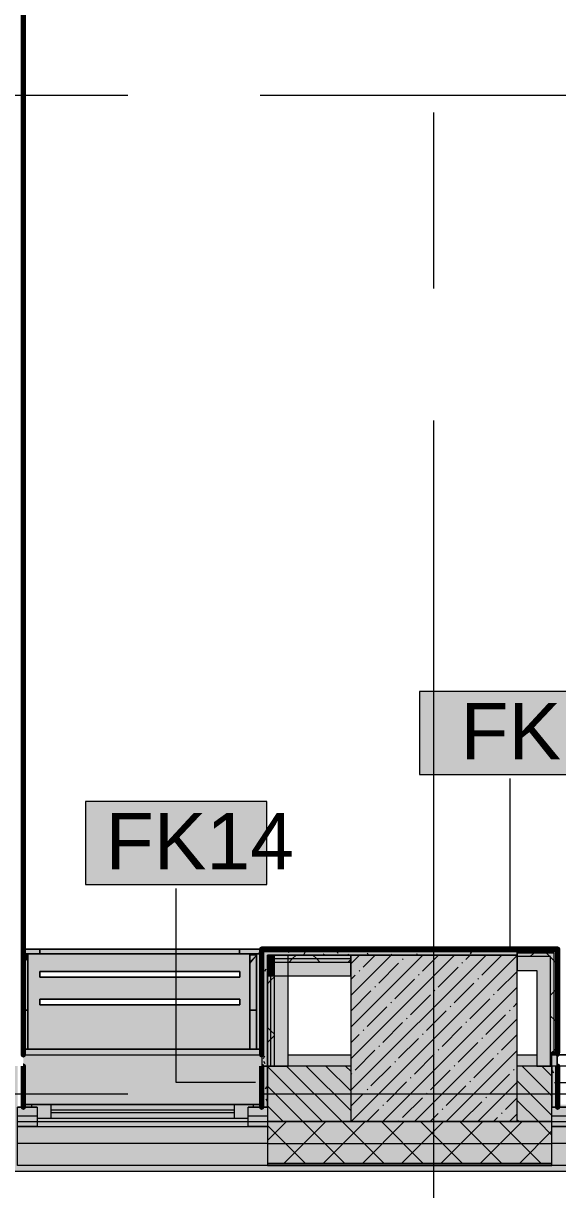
# Model space of a CAD drawing. Header units: millimetres. Extents: x -3817 to 677485, y -22715 to 103890.
# Drawn here: x 20974 to 22899, y 1566 to 5771 of the extents above; entities that cross this region are included whole.
import ezdxf

# ---------------------------------------------------------------- set-up
doc = ezdxf.new("R2010")
doc.units = ezdxf.units.MM
doc.layers.add('PDF _Геометрия', color=7, linetype='Continuous', true_color=0x1d1d1d)
doc.layers.add('PDF _Сплошная заливка', color=7, linetype='Continuous', true_color=0xffffff)
doc.layers.add('PDF _Текст', color=7, linetype='Continuous')
doc.styles.add('PDF GOST-Common', font='arial.ttf')

msp = doc.modelspace()

# ---------------------------------------------------------------- hatches: boundary and pattern name
at = {"layer": 'PDF _Сплошная заливка', "true_color": 0xf4f2ee, "transparency": 33554559}
h = msp.add_hatch(color=7, dxfattribs=at)
h.paths.add_polyline_path([(20974.3, 2416.3), (21033.5, 2416.3), (21033.3, 2432.3), (20974.3, 2432.3)], flags=0)
h.paths.add_polyline_path([(21820.7, 2416.3), (21832.3, 2416.3), (21832.3, 2430.7)], flags=0)
h.paths.add_polyline_path([(21753.7, 2416.3), (21817.5, 2416.3), (21832.3, 2432.3), (21753.2, 2432.3), (21753.2, 2416.3)], flags=0)
at = {"layer": 'PDF _Сплошная заливка', "true_color": 0xeae6de, "transparency": 33554559}
h = msp.add_hatch(color=254, dxfattribs=at)
h.paths.add_polyline_path([(21832.3, 2072.3), (21832.3, 2416.3), (20974.3, 2416.3), (20974.3, 2412.3), (20989.8, 2412.3), (20989.8, 2072.3), (21790.2, 2072.3), (21790.2, 2412.3), (21814.2, 2412.3), (21814.2, 2072.3)], flags=0)
h.paths.add_polyline_path([(21610.5, 2232.3), (21033.3, 2232.3), (21033.3, 2252.3), (21753.7, 2252.3), (21753.7, 2232.3)], flags=0)
h.paths.add_polyline_path([(21033.3, 2332.3), (21033.3, 2352.3), (21753.7, 2352.3), (21753.7, 2332.3), (21068.8, 2332.3)], flags=0)
at = {"layer": 'PDF _Сплошная заливка', "true_color": 0xf9f8f6, "transparency": 33554559}
msp.add_hatch(color=7, dxfattribs=at).paths.add_polyline_path([(21610.5, 2416.3), (21753.2, 2416.3), (21753.2, 2432.3), (21033.5, 2432.3), (21033.5, 2416.3), (21106.2, 2416.3)])
h = msp.add_hatch(color=7, dxfattribs=at)
h.paths.add_polyline_path([(21790.2, 2212.3), (21814.2, 2212.3), (21814.2, 2408.1), (21790.2, 2378), (21790.2, 2232.3)], flags=0)
h.paths.add_polyline_path([(21790.2, 2388.8), (21813.6, 2412.3), (21790.2, 2412.3)], flags=0)
at = {"layer": 'PDF _Сплошная заливка', "transparency": 33554559}
for points in [[(21833.3, 2011.3), (21853.3, 2011.3), (21853.3, 2431.3), (21833.3, 2431.3), (21833.3, 2050.3)], [(22753.3, 2411.3), (22753.3, 2431.3), (21853.3, 2431.3), (21853.3, 2411.3), (22629.6, 2411.3)], [(22885.8, 2418.8), (22885.8, 2431.3), (22753.3, 2431.3), (22753.3, 2418.8), (22873.3, 2418.8)], [(22823.3, 2406.4), (22873.3, 2406.4), (22872.8, 2418.8), (22753.3, 2418.8), (22753.3, 2406.4)], [(22878.3, 2011.3), (22878.3, 2061.3), (22885.8, 2061.3), (22885.8, 2418.8), (22873.3, 2418.8), (22873.3, 2011.3)], [(22898.3, 2061.3), (22897.2, 2431.3), (22885.8, 2431.3), (22885.8, 2061.3), (22897.5, 2061.3)], [(22897.5, 2051.3), (22897.2, 2061.3), (22878.3, 2061.3), (22878.4, 2051.3), (22897.2, 2051.3)], [(21833.5, 1863.3), (21853.3, 1863.3), (21853.3, 2011.3), (21833.3, 2011.3), (21833.3, 1863.3)], [(22897.5, 1863.3), (22898.3, 1863.3), (22897.5, 2011.3), (22878.3, 2011.3), (22878.3, 1863.3)], [(21023.3, 1823.3), (21783.3, 1823.3), (21783.3, 1863.3), (21803.3, 1863.3), (21803.3, 1873.3), (21003.3, 1872.3), (21003.3, 1863.3), (21023.3, 1863.3), (21023.3, 1831.3)], [(21783.3, 1811.3), (21853.3, 1811.3), (21853.3, 1831.3), (21783.3, 1831.3), (21783.3, 1823.3), (21023.3, 1823.3), (21023.3, 1831.3), (20953.3, 1831.3), (20953.3, 1811.3), (21023.3, 1811.3)], [(22948.3, 1811.3), (25678.3, 1811.3), (25678.3, 1831.3), (25608.3, 1831.3), (25608.3, 1823.3), (23778.3, 1823.3), (23778.3, 1831.3), (23708.3, 1831.3), (23708.3, 1823.3), (22948.3, 1823.3), (22948.3, 1831.3), (22878.3, 1831.3), (22878.3, 1811.3)], [(22878.3, 1653.4), (25678.3, 1653.4), (25678.3, 1811.3), (22878.3, 1811.3), (22878.3, 1658.3)], [(16753.3, 1631.4), (39003.3, 1631.4), (39003.3, 1653.4), (133.3, 1653.4), (133.3, 1631.4), (16175.8, 1631.4)]]:
    msp.add_hatch(color=256, dxfattribs=at).paths.add_polyline_path(points)
at = {"layer": 'PDF _Сплошная заливка', "true_color": 0xe7e7e7, "transparency": 33554559}
msp.add_hatch(color=254, dxfattribs=at).paths.add_polyline_path([(22823.3, 2011.3), (22873.3, 2011.3), (22873.3, 2406.4), (22823.3, 2406.4), (22823.3, 2051.3)])
at = {"layer": 'PDF _Сплошная заливка', "true_color": 0xeae6de, "transparency": 33554559}
msp.add_hatch(color=254, dxfattribs=at).paths.add_polyline_path([(20974.3, 1872.3), (21832.3, 1873.3), (21832.3, 2072.3), (20974.3, 2072.3), (20974.3, 1873.3)])
at = {"layer": 'PDF _Сплошная заливка', "transparency": 33554559}
h = msp.add_hatch(color=256, dxfattribs=at)
h.paths.add_polyline_path([(25678.3, 1831.3), (25678.3, 1863.3), (25657.3, 1863.3), (25657.3, 1872.3), (25628.3, 1872.3), (25628.3, 1863.3), (25608.3, 1863.3), (25608.3, 1831.3), (25658.3, 1831.3)], flags=0)
h.paths.add_polyline_path([(23708.3, 1831.3), (23778.3, 1831.3), (23778.3, 1863.3), (23758.3, 1863.3), (23758.3, 1872.3), (23728.3, 1872.3), (23728.3, 1863.3), (23708.3, 1863.3)], flags=0)
h.paths.add_polyline_path([(22948.3, 1831.3), (22948.3, 1863.3), (22928.3, 1863.3), (22928.3, 1872.3), (22899.3, 1872.3), (22897.5, 1863.3), (22878.3, 1863.3), (22878.3, 1831.3), (22928.3, 1831.3)], flags=0)
h.paths.add_polyline_path([(38213.3, 1831.3), (38212.3, 1872.3), (38183.3, 1872.3), (38183.3, 1863.3), (38163.3, 1863.3), (38163.3, 1831.3)], flags=0)
h.paths.add_polyline_path([(37403.3, 1831.3), (37403.3, 1863.3), (37383.3, 1863.3), (37383.3, 1872.3), (37354.3, 1872.3), (37353.3, 1863.3), (37333.3, 1863.3), (37333.3, 1831.3)], flags=0)
h.paths.add_polyline_path([(26653.3, 1831.3), (26723.3, 1831.3), (26723.3, 1863.3), (26703.3, 1863.3), (26703.3, 1872.3), (26674.3, 1872.3), (26673, 1863.3), (26653.3, 1863.3)], flags=0)
h.paths.add_polyline_path([(27532.3, 1831.3), (27553.3, 1831.3), (27553, 1863.3), (27532.3, 1863.3), (27532.3, 1872.3), (27503.3, 1872.3), (27503.3, 1863.3), (27483.3, 1863.3), (27483.3, 1831.3), (27503.3, 1831.3)], flags=0)
h.paths.add_polyline_path([(36163.3, 1831.3), (36192.3, 1831.3), (36192.3, 1872.4), (36163.3, 1870.4), (36163.3, 1863.3), (36143.3, 1863.3), (36143.3, 1831.3)], flags=0)
h.paths.add_polyline_path([(21803.3, 1831.3), (21853.3, 1831.3), (21853.3, 1863.3), (21832.3, 1863.3), (21832.3, 1872.3), (21803.3, 1872.3), (21803.3, 1863.3), (21783.3, 1863.3), (21783.3, 1831.3)], flags=0)
h.paths.add_polyline_path([(35013.3, 1831.3), (35013.3, 1863.3), (34993.3, 1863.3), (34993.3, 1872.4), (34963.3, 1872.4), (34963.3, 1863.3), (34943.3, 1863.3), (34943.3, 1831.3), (34993.3, 1831.3)], flags=0)
h.paths.add_polyline_path([(21023.3, 1831.3), (21023.3, 1863.3), (21003.3, 1863.3), (21003.3, 1872.3), (20974.3, 1872.3), (20973.3, 1863.3), (20953.3, 1863.3), (20953.5, 1831.3), (21003.3, 1831.3)], flags=0)
h.paths.add_polyline_path([(34183.3, 1831.3), (34183.3, 1863.3), (34163.3, 1863.3), (34163.3, 1872.4), (34134.3, 1872.4), (34134.3, 1831.3), (34163.3, 1831.3)], flags=0)
h.paths.add_polyline_path([(18333.3, 1851.3), (18333.3, 1831.3), (18403.3, 1831.3), (18403.3, 1852.9)], flags=0)
h.paths.add_polyline_path([(19553.3, 1831.3), (19603.3, 1831.3), (19603.3, 1863.3), (19582.3, 1863.3), (19582.3, 2016.3), (17524.3, 2016.3), (17523.3, 1863.3), (17503.3, 1863.3), (17503.3, 1831.3), (17573.3, 1833), (17573.3, 1863.3), (17553.3, 1863.3), (17553.3, 1873.3), (18353.3, 1873.3), (18353.3, 1863.3), (18333.3, 1863.3), (18333.3, 1851.3), (18403.3, 1852.9), (18403.3, 1863.3), (18383.3, 1863.3), (18383.3, 1873.3), (19553.3, 1873.3), (19553.3, 1863.3), (19533.3, 1863.3), (19533.3, 1831.3)], flags=0)
h.paths.add_polyline_path([(29453, 1831.3), (29453, 1863.3), (29432, 1863.3), (29432, 1872.3), (29403, 1872.3), (29403, 1863.3), (29383, 1863.3), (29383, 1831.3), (29433, 1831.3)], flags=0)
h.paths.add_polyline_path([(28574, 1831.3), (28623, 1831.3), (28623, 1863.3), (28603, 1863.3), (28603, 1872.3), (28574, 1872.3), (28573, 1863.3), (28553, 1863.3), (28553.2, 1831.3), (28573, 1831.3)], flags=0)
h.paths.add_polyline_path([(33203.3, 1831.3), (33253.3, 1831.3), (33253.3, 1863.3), (33232.3, 1863.3), (33232.3, 1872.3), (33203.3, 1872.3), (33203.3, 1863.3), (33183.3, 1863.3), (33183.3, 1831.3)], flags=0)
h.paths.add_polyline_path([(30453.3, 1831.3), (30523.3, 1831.3), (30523.3, 1863.3), (30503.3, 1863.3), (30503.3, 1872.3), (30474.3, 1872.3), (30473.3, 1863.3), (30453.3, 1863.3)], flags=0)
h.paths.add_polyline_path([(31353.3, 1831.3), (31353.3, 1863.3), (31333.3, 1863.3), (31333.3, 1872.3), (31303.3, 1872.3), (31303.3, 1863.3), (31283.3, 1863.3), (31283.3, 1831.3), (31333.3, 1831.3)], flags=0)
h.paths.add_polyline_path([(16753.3, 1831.3), (16753.3, 1863.3), (16732.3, 1863.3), (16733.3, 2011.3), (16753.3, 2011.3), (16753.3, 2016.3), (16020.3, 2016.3), (15853.3, 2051.3), (15853.3, 2011.3), (15874.3, 2011.3), (15873.3, 1863.3), (15853.3, 1863.3), (15853.3, 1831.3), (15923.3, 1831.3), (15923.3, 1863.3), (15903.3, 1863.3), (15903.3, 1873.3), (16703.3, 1873.3), (16703.3, 1863.3), (16683.3, 1863.3), (16683.3, 1831.3)], flags=0)
h.paths.add_polyline_path([(13003.3, 1831.3), (13073.3, 1831.3), (13073.3, 1863.3), (13053.3, 1863.3), (13053.3, 1873.3), (13853.3, 1873.3), (13853.3, 1863.3), (13833.3, 1863.3), (13833.3, 1831.3), (13903.3, 1831.3), (13903.3, 1863.3), (13883.3, 1863.3), (13883.3, 1873.3), (15053.3, 1873.3), (15053.3, 1863.3), (15033.3, 1863.3), (15033.3, 1831.3), (15103.3, 1831.3), (15103.3, 1863.3), (15082.3, 1863.3), (15082.3, 2051.2), (14752.4, 2016.3), (13024.1, 2016.3), (13023.3, 1863.3), (13006.2, 1863.3)], flags=0)
h.paths.add_polyline_path([(12253.3, 1831.3), (12253.3, 1863.3), (12232.3, 1863.3), (12233.3, 2011.3), (12403.3, 2011.3), (12403.3, 2051.3), (12383.3, 2051.3), (12383.3, 2016.3), (10528, 2016.3), (10173.3, 2051.3), (10173.3, 1863.3), (10153.3, 1863.3), (10153.3, 1831.3), (10223.3, 1831.3), (10223.3, 1863.3), (10203.3, 1863.3), (10203.3, 1873.3), (11003.3, 1873.3), (11003.3, 1863.3), (10983.3, 1863.3), (10983.3, 1831.3), (11053.3, 1831.3), (11053.3, 1863.3), (11033.3, 1863.3), (11033.3, 1873.3), (12203.3, 1873.3), (12203.3, 1863.3), (12183.3, 1863.3), (12183.3, 1831.3)], flags=0)
h.paths.add_polyline_path([(9403, 1831.3), (9403, 1863.3), (9382, 1863.3), (9383, 2011.3), (9582, 2012.3), (9582, 2016.3), (8523, 2016.3), (8523, 2051.3), (8503.3, 2051.3), (8503.3, 2011.3), (8524, 2011.3), (8523, 1863.3), (8503.3, 1863.3), (8503.3, 1831.3), (8573, 1831.3), (8573, 1863.3), (8553, 1863.3), (8553, 1873.3), (9353, 1873.3), (9353, 1863.3), (9333, 1863.3), (9333, 1831.3), (9383, 1831.3)], flags=0)
h.paths.add_polyline_path([(4803.3, 1831.3), (4873.3, 1831.3), (4873.3, 1863.3), (4853.3, 1863.3), (4853.3, 1873.3), (7023.3, 1873.3), (7023.3, 1863.3), (7003.3, 1863.3), (7003.3, 1831.3), (7073.3, 1831.3), (7073.3, 1863.3), (7052.3, 1863.3), (7052.3, 2016.3), (3994.3, 2016.3), (3993.3, 1851.3), (3973.3, 1851.3), (3973.3, 1831.3), (4043.3, 1831.3), (4043.3, 1863.3), (4023.3, 1863.3), (4023.3, 1873.3), (4823.3, 1873.3), (4823.3, 1863.3), (4803.3, 1863.3)], flags=0)
h.paths.add_polyline_path([(26653.3, 2011.3), (26671.8, 2011.3), (26671.8, 2051.3), (26653.3, 2050.9)], flags=0)
h.paths.add_polyline_path([(26403.3, 2011.3), (26596.8, 2011.3), (26596.8, 2051.3), (26403.3, 2051.3), (26403.3, 2044.9)], flags=0)
h.paths.add_polyline_path([(30053, 2011.3), (30398.3, 2011.3), (30398.3, 2051.3), (30053, 2051.3)], flags=0)
h.paths.add_polyline_path([(27553, 2011.3), (27553.2, 2011.3), (27553, 2034.6)], flags=0)
h.paths.add_polyline_path([(29433, 2011.3), (29453, 2011.3), (29453, 2051.3), (29433, 2051.3)], flags=0)
h.paths.add_polyline_path([(25678.3, 2011.3), (25678.3, 2051.3), (25657.5, 2051.3), (25658.3, 2011.3)], flags=0)
h.paths.add_polyline_path([(33853.3, 2011.3), (34059.3, 2011.3), (34059.3, 2051.3), (33853.3, 2051.3)], flags=0)
h.paths.add_polyline_path([(36211.9, 2011.3), (36213.3, 2011.3), (36211.9, 2051.3)], flags=0)
h.paths.add_polyline_path([(15496.5, 2011.3), (15778.3, 2011.3), (15778.3, 2051.3), (15178.3, 2051.3), (15178.3, 2011.3), (15430.5, 2011.3)], flags=0)
h.paths.add_polyline_path([(22897.5, 2011.3), (22897.5, 2051.3), (22878.3, 2051.3), (22878.3, 2011.3)], flags=0)
h.paths.add_polyline_path([(22753.3, 2011.3), (22823.3, 2011.3), (22823.3, 2051.3), (22753.3, 2051.3)], flags=0)
h.paths.add_polyline_path([(22153.3, 2011.3), (22153.3, 2051.3), (21928.3, 2051.3), (21928.3, 2011.3)], flags=0)
h.paths.add_polyline_path([(10061.7, 2011.3), (10078.3, 2011.3), (10078.3, 2051.3), (9678, 2051.3), (9678, 2011.3), (9869.6, 2011.3)], flags=0)
h.paths.add_polyline_path([(26672.8, 2011.3), (26673, 2011.3), (26672.8, 2051.3)], flags=0)
h.paths.add_polyline_path([(16903.3, 2011.3), (16903.3, 2051.3), (16828.3, 2051.3), (16828.3, 2011.3), (16855.1, 2011.3)], flags=0)
h.paths.add_polyline_path([(30473.3, 2011.3), (30473.3, 2051.3), (30453.3, 2051.3), (30453.3, 2011.3)], flags=0)
h.paths.add_polyline_path([(33253.3, 2011.3), (33253.3, 2051.3), (33233.3, 2051.3), (33233.3, 2011.3)], flags=0)
h.paths.add_polyline_path([(7903.3, 2011.3), (7903.3, 2051.3), (7148.3, 2051.3), (7148.3, 2011.3), (7224.2, 2011.3)], flags=0)
h = msp.add_hatch(color=256, dxfattribs=at)
h.paths.add_polyline_path([(20251.9, 1811.3), (20953.3, 1811.3), (20953.3, 2011.3), (19603.3, 2011.3), (19603.3, 1811.3)], flags=0)
h.paths.add_polyline_path([(7903.3, 1811.3), (7903.3, 2011.3), (7073.3, 2011.3), (7073.3, 1811.3)], flags=0)
h.paths.add_polyline_path([(9403, 1811.3), (10153.3, 1811.3), (10153.3, 2011.3), (9403, 2011.3), (9403, 1831.3)], flags=0)
h.paths.add_polyline_path([(28553, 1811.3), (28553, 2011.3), (27553.3, 2011.3), (27553.3, 1811.3), (28404, 1811.3)], flags=0)
h.paths.add_polyline_path([(16903.3, 1811.3), (16903.3, 2011.3), (16753.3, 2011.3), (16753.3, 1811.3)], flags=0)
h.paths.add_polyline_path([(22153.3, 1811.3), (22153.3, 2011.3), (21853.3, 2011.3), (21853.3, 1811.3)], flags=0)
h.paths.add_polyline_path([(22753.3, 1811.3), (22878.3, 1811.3), (22878.3, 2011.3), (22753.3, 2011.3), (22753.3, 1831.3)], flags=0)
h.paths.add_polyline_path([(25678.3, 1811.3), (25803.3, 1811.3), (25803.3, 2011.3), (25678.3, 2011.3), (25678.3, 1831.3)], flags=0)
h.paths.add_polyline_path([(15103.3, 1811.3), (15853.3, 1811.3), (15853.3, 2011.3), (15103.3, 2011.3), (15103.3, 1831.3)], flags=0)
h.paths.add_polyline_path([(12403.3, 1811.3), (12403.3, 2011.3), (12253.3, 2011.3), (12253.3, 1811.3)], flags=0)
h.paths.add_polyline_path([(26653.3, 1811.3), (26653.3, 2011.3), (26403.3, 2011.3), (26403.3, 1811.3)], flags=0)
h = msp.add_hatch(color=256, dxfattribs=at)
h.paths.add_polyline_path([(30453.3, 1661.3), (30453.3, 1811.3), (29453, 1811.3), (29453, 1661.3)], flags=0)
h.paths.add_polyline_path([(36213.3, 1661.3), (37333.3, 1661.3), (37333.3, 1811.3), (36213.3, 1811.3), (36213.3, 1721.1)], flags=0)
h.paths.add_polyline_path([(38233.3, 1661.3), (39003.3, 1661.3), (39003.3, 1811.3), (38233.3, 1811.3), (38233.3, 1726.1)], flags=0)
h.paths.add_polyline_path([(25686.6, 1661.3), (26653.3, 1661.3), (26653.3, 1811.3), (25678.3, 1811.3), (25678.3, 1661.3)], flags=0)
h.paths.add_polyline_path([(28553, 1661.3), (28553, 1811.3), (27553.3, 1811.3), (27553.3, 1661.3), (28404, 1661.3)], flags=0)
h.paths.add_polyline_path([(1230.3, 1661.3), (3973.3, 1661.3), (3973.3, 1811.3), (-16.7, 1811.3), (-16.7, 1661.3), (353.3, 1661.3)], flags=0)
h.paths.add_polyline_path([(12253.3, 1661.3), (13003.3, 1663.4), (13003.3, 1811.3), (12253.3, 1811.3), (12253.3, 1661.5)], flags=0)
h.paths.add_polyline_path([(15103.3, 1661.3), (15853.3, 1661.3), (15853.3, 1811.3), (15103.3, 1811.3), (15103.3, 1668.6)], flags=0)
h.paths.add_polyline_path([(16753.3, 1661.3), (17503.3, 1661.3), (17503.3, 1811.3), (16753.3, 1811.3), (16753.3, 1672.7)], flags=0)
h.paths.add_polyline_path([(19603.3, 1661.3), (20953.3, 1661.3), (20953.3, 1811.3), (19603.3, 1811.3), (19603.3, 1679.8)], flags=0)
h.paths.add_polyline_path([(33838.7, 1661.3), (34113.3, 1661.3), (34113.3, 1811.3), (33253.3, 1811.3), (33253.3, 1661.3)], flags=0)
h.paths.add_polyline_path([(21853.3, 1661.3), (22878.3, 1661.3), (22878.3, 1811.3), (21853.3, 1811.3), (21853.3, 1685.4)], flags=0)
h.paths.add_polyline_path([(9403, 1661.3), (10153.3, 1661.3), (10153.3, 1811.3), (9403, 1811.3), (9403, 1793.3)], flags=0)
h.paths.add_polyline_path([(8503, 1661.3), (8503, 1811.3), (7073.3, 1811.3), (7073.3, 1661.3), (7903.3, 1661.3)], flags=0)
h = msp.add_hatch(color=256, dxfattribs=at)
h.paths.add_polyline_path([(33838.7, 1653.4), (34113.3, 1653.4), (34113.3, 1658.3), (33253.3, 1658.3), (33253.3, 1653.4)], flags=0)
h.paths.add_polyline_path([(36213.3, 1653.4), (37333.3, 1653.4), (37333.3, 1658.3), (36213.3, 1658.3)], flags=0)
h.paths.add_polyline_path([(38233.3, 1653.4), (39003.3, 1653.4), (39003.3, 1658.3), (38233.3, 1658.3)], flags=0)
h.paths.add_polyline_path([(29453, 1653.4), (30453.3, 1653.4), (30453.3, 1658.3), (29453, 1658.3)], flags=0)
h.paths.add_polyline_path([(28404, 1653.4), (28553, 1653.4), (28553, 1658.3), (27553.3, 1658.3), (27553.3, 1653.4)], flags=0)
h.paths.add_polyline_path([(25686.6, 1653.4), (26653.3, 1653.4), (26653.3, 1658.3), (25678.3, 1658.3), (25678.3, 1653.4)], flags=0)
h.paths.add_polyline_path([(16753.3, 1653.4), (17503.3, 1653.4), (17503.3, 1658.3), (16753.3, 1658.3)], flags=0)
h.paths.add_polyline_path([(12253.3, 1653.4), (13003.3, 1653.4), (13003.3, 1658.3), (12253.3, 1658.3)], flags=0)
h.paths.add_polyline_path([(15103.3, 1653.4), (15853.3, 1653.4), (15853.3, 1658.3), (15103.3, 1658.3)], flags=0)
h.paths.add_polyline_path([(20953.3, 1653.4), (20953.3, 1658.3), (19603.3, 1658.3), (19603.3, 1653.4), (20251.9, 1653.4)], flags=0)
h.paths.add_polyline_path([(21853.3, 1653.4), (22878.3, 1653.4), (22878.3, 1658.3), (21853.3, 1658.3)], flags=0)
h.paths.add_polyline_path([(7903.3, 1653.4), (8503, 1653.4), (8503, 1658.3), (7073.3, 1658.3), (7073.3, 1653.4)], flags=0)
h.paths.add_polyline_path([(3973.3, 1653.4), (3973.3, 1658.3), (-24.7, 1658.3), (-24.7, 1653.4), (3753.3, 1653.4)], flags=0)
h.paths.add_polyline_path([(9403, 1653.4), (10153.3, 1653.4), (10153.3, 1658.3), (9403, 1658.3), (9403, 1654.4)], flags=0)
h = msp.add_hatch(color=256, dxfattribs=at)
h.paths.add_polyline_path([(36556.1, 1658.3), (37333.3, 1658.3), (37333.3, 1661.3), (36213.3, 1661.3), (36213.3, 1658.3)], flags=0)
h.paths.add_polyline_path([(25686.6, 1658.3), (26653.3, 1658.3), (26653.3, 1661.3), (25678.3, 1661.3), (25678.3, 1658.3)], flags=0)
h.paths.add_polyline_path([(39003.3, 1658.3), (39003.3, 1661.3), (38233.3, 1661.3), (38233.3, 1658.3)], flags=0)
h.paths.add_polyline_path([(15103.3, 1658.3), (15853.3, 1658.3), (15853.3, 1661.3), (15103.3, 1661.3)], flags=0)
h.paths.add_polyline_path([(16753.3, 1658.3), (17503.3, 1658.3), (17503.3, 1661.3), (16753.3, 1661.3)], flags=0)
h.paths.add_polyline_path([(33853, 1658.3), (34113.3, 1658.3), (34113.3, 1661.3), (33253.3, 1661.3), (33253.3, 1658.3), (33838.7, 1658.3)], flags=0)
h.paths.add_polyline_path([(7903.3, 1658.3), (8503, 1658.3), (8503, 1661.3), (7073.3, 1661.3), (7073.3, 1658.3)], flags=0)
h.paths.add_polyline_path([(21853.3, 1658.3), (22878.3, 1658.3), (22878.3, 1661.3), (21853.3, 1661.3)], flags=0)
h.paths.add_polyline_path([(29453, 1658.3), (30453.3, 1658.3), (30453.3, 1661.3), (29453, 1661.3)], flags=0)
h.paths.add_polyline_path([(20251.9, 1658.3), (20953.3, 1658.3), (20953.3, 1661.3), (19603.3, 1661.3), (19603.3, 1658.3)], flags=0)
h.paths.add_polyline_path([(27553.3, 1658.3), (28553, 1658.3), (28553, 1661.3), (27553.3, 1661.3)], flags=0)
h.paths.add_polyline_path([(12253.3, 1658.3), (13003.3, 1658.3), (13003.3, 1661.3), (12253.3, 1661.3)], flags=0)
h.paths.add_polyline_path([(-16.7, 1658.3), (3973.3, 1658.3), (3973.3, 1661.3), (-16.7, 1661.3), (-19.7, 1658.3)], flags=0)
h.paths.add_polyline_path([(9403, 1658.3), (10153.3, 1658.3), (10153.3, 1661.3), (9403, 1661.3)], flags=0)

# ---------------------------------------------------------------- linework, layer by layer
at = {"layer": 'PDF _Геометрия', "color": 231, "lineweight": 70, "true_color": 0xff80c0}
msp.add_lwpolyline([(20973.3, 9570.4), (20973.3, 2051.3), (20974.3, 2051.3), (20974.3, 9570.4)], dxfattribs=at)
at = {"layer": 'PDF _Геометрия', "color": 9, "lineweight": 9, "true_color": 0xc0c0c0}
for points in [[(39273.4, 1631.4), (133.3, 1631.4), (-46.7, 1631.4), (-46.7, 5581.4), (-24.7, 5581.4)], [(22897.5, 2061.3), (22878.3, 2061.3)], [(21928.3, 2051.3), (22153.3, 2051.3)], [(22753.3, 2051.3), (22823.3, 2051.3)], [(22878.3, 2051.3), (22897.5, 2051.3)], [(22153.3, 2011.3), (21853.3, 2011.3), (21853.3, 1811.3), (21853.3, 1653.4), (20953.3, 1653.4), (20953.3, 1811.3), (21853.3, 1811.3), (21853.3, 1653.4), (22878.3, 1653.4), (22878.3, 1811.3), (25678.3, 1811.3), (25678.3, 1653.4), (26653.3, 1653.4), (26653.3, 1811.3), (26653.3, 2011.3), (26403.3, 2011.3)], [(25678.3, 1653.4), (22878.3, 1653.4), (22878.3, 1811.3), (22878.3, 2011.3), (22753.3, 2011.3)], [(22897.5, 2011.3), (22878.3, 2011.3)], [(21023.3, 1831.3), (20953.3, 1831.3)], [(21853.3, 1831.3), (21783.3, 1831.3)], [(22948.3, 1831.3), (22878.3, 1831.3)]]:
    msp.add_lwpolyline(points, dxfattribs=at)
at = {"layer": 'PDF _Геометрия', "color": 253, "lineweight": 9, "true_color": 0xaaaaaa}
for points in [[(20715.6, 5511.3), (21350.6, 5511.3)], [(21826.9, 5511.3), (23414.4, 5511.3)], [(22453.3, 4814.8), (22453.3, 5449.8)], [(22453.3, 5.1), (22453.3, 2505.1), (22453.3, 4338.5)], [(20715.6, 1911.3), (21350.6, 1911.3)], [(21826.9, 1911.3), (23414.4, 1911.3)], [(21023.3, 1863.3), (20953.3, 1863.3)], [(21073.3, 1853.3), (21733.3, 1853.3)], [(21853.3, 1863.3), (21783.3, 1863.3)], [(22948.3, 1863.3), (22878.3, 1863.3)], [(21733.3, 1843.3), (21073.3, 1843.3)], [(20953.3, 1793.3), (21853.3, 1793.3)], [(22878.3, 1793.3), (25678.3, 1793.3)]]:
    msp.add_lwpolyline(points, dxfattribs=at)
at = {"layer": 'PDF _Геометрия', "color": 7, "lineweight": 9}
for points in [[(23054.3, 3362.2), (22401.2, 3362.2), (22401.2, 3062.2), (23054.3, 3062.2)], [(21850.8, 2965.7), (21197.7, 2965.7), (21197.7, 2665.7), (21850.8, 2665.7)], [(22753.3, 2411.3), (22153.3, 2411.3), (22153.3, 1811.3), (22753.3, 1811.3)], [(22878.3, 1811.3), (21853.3, 1811.3)]]:
    msp.add_lwpolyline(points, close=True, dxfattribs=at)
for points in [[(22727.8, 2431.9), (22727.8, 3048.3)], [(21810.2, 1951.7), (21524.2, 1951.7), (21524.2, 2651.8)], [(22887.4, 1951.7), (23532.4, 1951.7), (23532.4, 2576.8)], [(21853.3, 2398.8), (22153.3, 2398.8)], [(21865.8, 2011.3), (21865.8, 2411.3)], [(21878.3, 2011.3), (21878.3, 2411.3)], [(22885.8, 2061.3), (22885.8, 2418.8), (22873.3, 2418.8), (22823.3, 2418.8), (22753.3, 2418.8), (22753.3, 2411.3), (22753.3, 2418.8), (22753.3, 2431.3), (22753.3, 2418.8)], [(22873.3, 2011.3), (22873.3, 2406.4), (22823.3, 2406.4), (22753.3, 2406.4)], [(21853.3, 2386.3), (22153.3, 2386.3)], [(21853.3, 1732.3), (22878.3, 1732.3)], [(21853.3, 1661.3), (22878.3, 1661.3)], [(21853.3, 1658.3), (22878.3, 1658.3)]]:
    msp.add_lwpolyline(points, dxfattribs=at)
at = {"layer": 'PDF _Геометрия', "color": 8, "lineweight": 9, "true_color": 0x808080}
for points in [[(21833.3, 2432.3), (20974.3, 2432.3)], [(21033.3, 2332.3), (21033.3, 2352.3), (21753.7, 2352.3), (21753.7, 2332.3)], [(21033.3, 2332.3), (21753.7, 2332.3), (21753.7, 2352.3), (21033.3, 2352.3)], [(21033.3, 2232.3), (21033.3, 2252.3), (21753.7, 2252.3), (21753.7, 2232.3)], [(21033.3, 2232.3), (21753.7, 2232.3), (21753.7, 2252.3), (21033.3, 2252.3)], [(21832.3, 2072.3), (20974.3, 2072.3)], [(22897.5, 2011.3), (22897.5, 2061.3)], [(21003.3, 1872.3), (20974.3, 1872.3)], [(21832.3, 1872.3), (21803.3, 1872.3)]]:
    msp.add_lwpolyline(points, close=True, dxfattribs=at)
for points in [[(20974.3, 2432.3), (21833.3, 2432.3), (20974.3, 2432.3)], [(21033.5, 2432.3), (21753.2, 2432.3), (21033.5, 2432.3)]]:
    msp.add_lwpolyline(points, dxfattribs=at)
at = {"layer": 'PDF _Геометрия', "color": 253, "lineweight": 9, "true_color": 0xaba79f}
for points in [[(21832.3, 2416.3), (20974.3, 2416.3)], [(20989.8, 2412.3), (20974.3, 2412.3)], [(20989.8, 2412.3), (20974.3, 2412.3)], [(20989.8, 2072.3), (20989.8, 2412.3), (20989.8, 2212.3), (20989.8, 2412.3)], [(21753.2, 2416.3), (21033.5, 2416.3)], [(21790.2, 2072.3), (21790.2, 2412.3), (21790.2, 2212.3), (21790.2, 2412.3)], [(21813.6, 2412.3), (21790.2, 2412.3)], [(21813.6, 2412.3), (21790.2, 2412.3)], [(21814.2, 2072.3), (21814.2, 2412.3), (21814.2, 2212.3), (21814.2, 2412.3)]]:
    msp.add_lwpolyline(points, close=True, dxfattribs=at)
at = {"layer": 'PDF _Геометрия', "color": 254, "lineweight": 9, "true_color": 0xd5d3cf}
for points in [[(21033.5, 2432.3), (21033.5, 2416.3), (21033.5, 2432.3)], [(20989.8, 2072.3), (20974.3, 2072.3)], [(21814.2, 2072.3), (21790.2, 2072.3)]]:
    msp.add_lwpolyline(points, dxfattribs=at)
for points in [[(21753.2, 2432.3), (21753.2, 2416.3)], [(20989.8, 2212.3), (20974.3, 2212.3)], [(21814.2, 2212.3), (21790.2, 2212.3)]]:
    msp.add_lwpolyline(points, close=True, dxfattribs=at)
at = {"layer": 'PDF _Геометрия', "color": 231, "lineweight": 70, "true_color": 0xff80c0}
msp.add_lwpolyline([(22899.3, 2431.3), (22899.3, 2432.3), (21833.3, 2432.3), (21832.3, 2432.3), (21832.3, 2051.8), (21833.3, 2051.8), (21833.3, 2431.3), (22898.3, 2431.3), (22898.3, 2061.3), (22899.3, 2061.3)], close=True, dxfattribs=at)
at = {"layer": 'PDF _Геометрия', "color": 9, "lineweight": 9, "true_color": 0xc0c0c0}
for points in [[(22823.3, 2356.3), (22823.3, 2011.3), (22878.3, 2011.3), (22878.3, 2061.3), (22898.3, 2061.3), (22898.3, 2431.3), (22885.8, 2431.3), (22823.3, 2431.3), (22753.3, 2431.3), (21853.3, 2431.3), (21833.3, 2431.3), (21833.3, 2011.3), (21853.3, 2011.3), (21853.3, 2411.3), (22753.3, 2411.3), (22753.3, 2356.3)], [(22153.3, 2411.3), (21853.3, 2411.3), (21853.3, 2336.3), (22153.3, 2336.3)], [(21853.3, 2411.3), (21853.3, 2011.3), (21928.3, 2011.3), (21928.3, 2411.3)], [(21833.3, 2011.3), (21833.3, 1863.3), (21853.3, 1863.3), (21853.3, 2011.3)], [(22878.3, 2011.3), (22878.3, 1863.3), (22898.3, 1863.3), (22898.3, 2011.3)]]:
    msp.add_lwpolyline(points, close=True, dxfattribs=at)
at = {"layer": 'PDF _Геометрия', "color": 253, "lineweight": 9, "true_color": 0x9b9b9b}
for points in [[(21836.4, 2400.6), (21833.3, 2406)], [(21853.6, 2429.5), (21863.6, 2429.5)], [(21888.8, 2431.3), (21888.5, 2430.9)], [(21930.8, 2419.9), (21925.8, 2428.6)], [(21945, 2429.5), (21955.1, 2429.5)], [(21988, 2420.3), (21983, 2411.6)], [(22056, 2416.2), (22053.2, 2411.3)], [(22108.5, 2416.9), (22103.5, 2425.6)], [(22127.9, 2429.5), (22138, 2429.5)], [(22135.2, 2431.3), (22134.3, 2429.8)], [(22146.9, 2411.3), (22145.1, 2414.5)], [(22205.5, 2431.3), (22202.3, 2425.7)], [(22217.3, 2411.3), (22213.2, 2418.6)], [(22219.3, 2429.5), (22229.4, 2429.5)], [(22280.3, 2429.5), (22290.4, 2429.5)], [(22301.8, 2415.1), (22299.6, 2411.3)], [(22393.3, 2411.3), (22390.9, 2415.6)], [(22432.7, 2429.5), (22442.8, 2429.5)], [(22490.3, 2426.2), (22487.3, 2431.3)], [(22524.1, 2429.5), (22534.2, 2429.5)], [(22569.3, 2411.3), (22568.6, 2412.6)], [(22589.1, 2425.2), (22584.1, 2416.5)], [(22615.6, 2429.5), (22625.6, 2429.5)], [(22627.9, 2431.3), (22625.7, 2427.6)], [(21847.8, 2360.4), (21842.8, 2351.7)], [(21840.5, 2332.6), (21835.4, 2341.3)], [(21835.6, 2156.3), (21833.3, 2152.3)], [(21842.7, 2046.7), (21837.6, 2037.9)], [(21845.6, 2018.8), (21840.6, 2027.5)], [(21838.6, 1978.6), (21833.5, 1969.9)], [(22885.5, 1985.6), (22880.4, 1994.3)], [(21849.7, 1937), (21844.7, 1928.3)], [(22889.9, 1911.3), (22898.3, 1911.3)], [(21853.3, 1883.7), (21848.8, 1891.4)]]:
    msp.add_lwpolyline(points, dxfattribs=at)
at = {"layer": 'PDF _Геометрия', "lineweight": 9}
for points in [[(21931.5, 2386.3), (21944, 2398.8), (21956.5, 2411.3)], [(22042.1, 2386.3), (22029.6, 2398.8), (22017.1, 2411.3)], [(22153.3, 2380.1), (22184.5, 2411.3)], [(22153.3, 2266), (22298.6, 2411.3)], [(22153.3, 2152), (22412.6, 2411.3)], [(22153.3, 2037.9), (22526.7, 2411.3)], [(22153.3, 1923.9), (22640.7, 2411.3)], [(22154.8, 1811.3), (22753.3, 2409.8)], [(22197.7, 2367.5), (22241.5, 2411.3)], [(22340.3, 2396.1), (22342.7, 2398.4)], [(22354.6, 2410.3), (22355.6, 2411.3)], [(22411.6, 2353.3), (22469.6, 2411.3)], [(22568.4, 2396.1), (22583.7, 2411.3)], [(22625.4, 2339), (22696.7, 2410.3)], [(22800, 2406.4), (22812.5, 2418.8), (22825, 2431.3)], [(22870.7, 2406.4), (22858.2, 2418.8), (22845.7, 2431.3)], [(22898.3, 2378.7), (22885.8, 2391.2), (22873.3, 2403.7)], [(21878.3, 2338.1), (21865.8, 2350.6), (21853.3, 2363.1)], [(22143.6, 2386.3), (22153.3, 2396)], [(22183.5, 2353.3), (22185.9, 2355.7)], [(22254.8, 2310.5), (22326, 2381.8)], [(22468.6, 2296.3), (22539.9, 2367.5)], [(22554.1, 2381.8), (22556.5, 2384.2)], [(21853.3, 2308.1), (21865.8, 2320.6), (21878.3, 2333.1)], [(22153.3, 2323.1), (22169.2, 2339)], [(22311.8, 2253.5), (22383.1, 2324.8)], [(22397.3, 2339), (22399.7, 2341.4)], [(22611.2, 2324.8), (22613.5, 2327.1)], [(22682.5, 2282), (22753.3, 2352.8)], [(22155, 2210.7), (22226.3, 2282)], [(22240.5, 2296.3), (22242.9, 2298.6)], [(22268.8, 1811.3), (22753.3, 2295.8)], [(22454.4, 2282), (22456.7, 2284.4)], [(22525.6, 2239.2), (22596.9, 2310.5)], [(22873.3, 2267.5), (22885.8, 2280), (22898.3, 2292.5)], [(22297.5, 2239.2), (22299.9, 2241.6)], [(22368.8, 2196.5), (22440.1, 2267.8)], [(22582.7, 2182.2), (22653.9, 2253.5)], [(22668.2, 2267.8), (22670.6, 2270.1)], [(22739.5, 2225), (22753.3, 2238.8)], [(22212, 2153.7), (22283.3, 2225)], [(22425.8, 2139.4), (22497.1, 2210.7)], [(22511.4, 2225), (22513.8, 2227.4)], [(22639.7, 2125.2), (22711, 2196.5)], [(22725.2, 2210.7), (22727.6, 2213.1)], [(22898.3, 2166.6), (22885.8, 2179.1), (22873.3, 2191.6)], [(21878.3, 2125.9), (21865.8, 2138.4), (21853.3, 2150.9)], [(22269, 2096.7), (22340.3, 2168)], [(22354.6, 2182.2), (22356.9, 2184.6)], [(22382.9, 1811.3), (22753.3, 2181.7)], [(22482.9, 2082.4), (22554.1, 2153.7)], [(22568.4, 2168), (22570.8, 2170.3)], [(21853.3, 2096), (21865.8, 2108.5), (21878.3, 2121)], [(22153.3, 2095), (22183.5, 2125.2)], [(22197.7, 2139.4), (22200.1, 2141.8)], [(22326, 2039.7), (22397.3, 2110.9)], [(22411.6, 2125.2), (22414, 2127.6)], [(22625.4, 2110.9), (22627.8, 2113.3)], [(22696.7, 2068.2), (22753.3, 2124.7)], [(22169.2, 1996.9), (22240.5, 2068.2)], [(22254.8, 2082.4), (22257.1, 2084.8)], [(22468.6, 2068.2), (22471, 2070.5)], [(22496.9, 1811.3), (22753.3, 2067.7)], [(22539.9, 2025.4), (22611.2, 2096.7)], [(22879.3, 2061.3), (22885.8, 2067.9), (22898.3, 2080.4)], [(22311.8, 2025.4), (22314.2, 2027.8)], [(22383.1, 1982.6), (22454.4, 2053.9)], [(22596.9, 1968.4), (22668.2, 2039.7)], [(22682.5, 2053.9), (22684.8, 2056.3)], [(22873.3, 2055.4), (22878.3, 2060.4)], [(22051.4, 1811.3), (21853.3, 2009.5)], [(22272.2, 1661.3), (22122.2, 1811.3), (21922.2, 2011.3)], [(22153.3, 1850.9), (21992.9, 2011.3)], [(22153.3, 1921.7), (22063.6, 2011.3)], [(22153.3, 1992.4), (22134.3, 2011.3)], [(22155, 1982.6), (22157.3, 1985)], [(22226.3, 1939.9), (22297.5, 2011.1)], [(22440.1, 1925.6), (22511.4, 1996.9)], [(22525.6, 2011.1), (22528, 2013.5)], [(22653.9, 1911.3), (22725.2, 1982.6)], [(22739.5, 1996.9), (22741.8, 1999.3)], [(22878.3, 1903.8), (22770.7, 2011.3)], [(22878.3, 1974.5), (22841.4, 2011.3)], [(22130.7, 1661.3), (21980.7, 1811.3), (21853.3, 1938.8)], [(22283.3, 1882.8), (22354.6, 1954.1)], [(22368.8, 1968.4), (22371.2, 1970.7)], [(22497.1, 1868.6), (22568.4, 1939.9)], [(22582.7, 1954.1), (22585, 1956.5)], [(22611, 1811.3), (22753.3, 1953.6)], [(22878.3, 1833.1), (22753.3, 1958.1)], [(22153.3, 1866.9), (22197.7, 1911.3)], [(22212, 1925.6), (22214.4, 1928)], [(22340.3, 1825.8), (22411.6, 1897.1)], [(22425.8, 1911.3), (22428.2, 1913.7)], [(22639.7, 1897.1), (22642.1, 1899.5)], [(22711, 1854.3), (22753.3, 1896.6)], [(21910, 1811.3), (21853.3, 1868.1)], [(22211.8, 1811.3), (22254.8, 1854.3)], [(22269, 1868.6), (22271.4, 1871)], [(22482.9, 1854.3), (22485.2, 1856.7)], [(22554.1, 1811.6), (22625.4, 1882.8)], [(22878.3, 1762.3), (22829.3, 1811.3), (22753.3, 1887.3)], [(21853.3, 1742.5), (21922.2, 1811.3)], [(21913.6, 1661.3), (22063.6, 1811.3)], [(22055, 1661.3), (22205, 1811.3)], [(22196.4, 1661.3), (22346.4, 1811.3)], [(22413.6, 1661.3), (22263.6, 1811.3)], [(22326, 1811.6), (22328.4, 1813.9)], [(22337.8, 1661.3), (22487.8, 1811.3)], [(22555, 1661.3), (22405, 1811.3)], [(22439.9, 1811.3), (22468.6, 1840.1)], [(22479.3, 1661.3), (22629.3, 1811.3)], [(22696.4, 1661.3), (22546.4, 1811.3)], [(22620.7, 1661.3), (22770.7, 1811.3)], [(22668, 1811.3), (22682.5, 1825.8)], [(22837.8, 1661.3), (22687.8, 1811.3)], [(22696.7, 1840.1), (22699.1, 1842.4)], [(22725, 1811.3), (22753.3, 1839.6)], [(22758.5, 1811.3), (22753.3, 1816.6)], [(21989.3, 1661.3), (21853.3, 1797.4)], [(22762.1, 1661.3), (22878.3, 1777.5)]]:
    msp.add_lwpolyline(points, dxfattribs=at)
at = {"layer": 'PDF _Геометрия', "color": 253, "lineweight": 9, "true_color": 0xaba79f}
for points in [[(20974.3, 2072.3), (20989.8, 2072.3)], [(21832.3, 2072.3), (20974.3, 2072.3), (21832.3, 2072.3)], [(21790.2, 2072.3), (21814.2, 2072.3)]]:
    msp.add_lwpolyline(points, dxfattribs=at)
at = {"layer": 'PDF _Геометрия', "color": 9, "lineweight": 9, "true_color": 0xcbc7bf}
for points in [[(22898.3, 2061.3), (22898.3, 2051.3), (25657.5, 2051.3), (22897.5, 2051.3)], [(20973.3, 2051.3), (21833.3, 2051.3)], [(25657.5, 2011.3), (22898.3, 2011.3)]]:
    msp.add_lwpolyline(points, dxfattribs=at)
at = {"layer": 'PDF _Геометрия', "color": 231, "lineweight": 53, "true_color": 0xeaa7bf}
msp.add_lwpolyline([(22899.3, 2061.3), (22899.3, 2051.8), (22898.3, 2051.8), (22898.3, 2061.3)], dxfattribs=at)
at = {"layer": 'PDF _Геометрия', "color": 7, "lineweight": 70, "true_color": 0xffd2ff}
for points in [[(20973.3, 2011.3), (20973.3, 1863.3), (20974.3, 1863.3), (20974.3, 2011.3)], [(21832.3, 2011.3), (21832.3, 1863.3), (21833.3, 1863.3), (21833.3, 2011.3)], [(22898.3, 2011.3), (22898.3, 1863.3), (22899.3, 1863.3), (22899.3, 2011.3)]]:
    msp.add_lwpolyline(points, close=True, dxfattribs=at)
at = {"layer": 'PDF _Геометрия', "color": 253, "lineweight": 13, "true_color": 0xaaaaaa}
for points in [[(20953.3, 1793.3), (20953.3, 1863.3), (21023.3, 1863.3), (21023.3, 1793.3)], [(21803.3, 1873.3), (21003.3, 1873.3), (21003.3, 1863.3), (21023.3, 1863.3), (21023.3, 1823.3), (21783.3, 1823.3), (21783.3, 1863.3), (21803.3, 1863.3)], [(21783.3, 1793.3), (21783.3, 1863.3), (21853.3, 1863.3), (21853.3, 1793.3)], [(22878.3, 1793.3), (22878.3, 1863.3), (22948.3, 1863.3), (22948.3, 1793.3)]]:
    msp.add_lwpolyline(points, close=True, dxfattribs=at)
for points in [[(21003.3, 1873.3), (21803.3, 1873.3)], [(21073.3, 1873.3), (21073.3, 1823.3)], [(21733.3, 1873.3), (21733.3, 1823.3)]]:
    msp.add_lwpolyline(points, dxfattribs=at)
at = {"layer": 'PDF _Геометрия', "color": 116, "lineweight": 13, "true_color": 0x008040}
for points in [[(21853.3, 1732.3), (20953.3, 1732.3)], [(25678.3, 1732.3), (22878.3, 1732.3)]]:
    msp.add_lwpolyline(points, dxfattribs=at)
at = {"layer": 'PDF _Сплошная заливка', "lineweight": 9, "transparency": 33554559}
for points in [[(23054.3, 3362.2), (22401.2, 3362.2), (23054.3, 3062.2), (22401.2, 3062.2)], [(21850.8, 2965.7), (21197.7, 2965.7), (21850.8, 2665.7), (21197.7, 2665.7)]]:
    msp.add_solid(points, dxfattribs=at)
at = {"layer": 'PDF _Сплошная заливка', "color": 7, "lineweight": 35, "true_color": 0xf9f8f6, "transparency": 33554559}
for points in [[(20989.8, 2395.8), (20989.8, 2412.3), (20974.3, 2411.3)], [(20989.8, 2212.3), (20989.8, 2386.6), (20974.3, 2212.3), (20974.3, 2406)]]:
    msp.add_solid(points, dxfattribs=at)
at = {"layer": 'PDF _Сплошная заливка', "color": 7, "lineweight": 35, "true_color": 0xf4f2ee, "transparency": 33554559}
for points in [[(20989.8, 2386.6), (20989.8, 2395.8), (20974.3, 2406), (20974.3, 2411.3)], [(21790.2, 2378), (21814.2, 2408.1), (21790.2, 2388.8), (21813.6, 2412.3)], [(20989.8, 2072.3), (20989.8, 2212.3), (20974.3, 2072.3), (20974.3, 2212.3)], [(21814.2, 2072.3), (21814.2, 2212.3), (21790.2, 2072.3), (21790.2, 2212.3)]]:
    msp.add_solid(points, dxfattribs=at)
at = {"layer": 'PDF _Сплошная заливка', "color": 254, "lineweight": 35, "true_color": 0xeae6de, "transparency": 33554559}
msp.add_solid([(21820.7, 2416.3), (21832.3, 2431), (21817.5, 2416.3)], dxfattribs=at)
at = {"layer": 'PDF _Сплошная заливка', "lineweight": 35, "transparency": 33554559}
for points in [[(21853.3, 2386.3), (21865.8, 2386.3), (21853.3, 2411.3), (21865.8, 2411.3)], [(21878.3, 2386.3), (21878.3, 2411.3), (21865.8, 2386.3), (21865.8, 2411.3)], [(22153.3, 2398.8), (22153.3, 2411.3), (21928.3, 2398.8), (21928.3, 2411.3)], [(22153.3, 2386.3), (22153.3, 2398.8), (21928.3, 2386.3), (21928.3, 2398.8)], [(22753.3, 1811.3), (22753.3, 2411.3), (22153.3, 1811.3), (22153.3, 2411.3)], [(21865.8, 2011.3), (21865.8, 2336.3), (21853.3, 2011.3), (21853.3, 2336.3)], [(21878.3, 2011.3), (21878.3, 2336.3), (21865.8, 2011.3), (21865.8, 2336.3)], [(21853.3, 1653.4), (21853.3, 1811.3), (20953.3, 1653.4), (20953.3, 1811.3)]]:
    msp.add_solid(points, dxfattribs=at)
at = {"layer": 'PDF _Сплошная заливка', "color": 254, "lineweight": 35, "true_color": 0xe7e7e7, "transparency": 33554559}
for points in [[(21928.3, 2011.3), (21928.3, 2411.3), (21878.3, 2011.3), (21878.3, 2411.3)], [(22823.3, 2356.3), (22823.3, 2406.4), (22753.3, 2356.3), (22753.3, 2406.4)], [(21853.3, 2336.3), (21878.3, 2336.3), (21853.3, 2386.3), (21878.3, 2386.3)], [(22153.3, 2336.3), (22153.3, 2386.3), (21928.3, 2336.3), (21928.3, 2386.3)]]:
    msp.add_solid(points, dxfattribs=at)
at = {"layer": 'PDF _Сплошная заливка', "color": 254, "lineweight": 35, "true_color": 0xffb9dc, "transparency": 33554559}
for points in [[(22898.3, 2431.3), (22897.2, 2432.3), (22898.2, 2431.3)], [(22898.3, 2061.3), (22899.3, 2061.3), (22898.3, 2072.3)]]:
    msp.add_solid(points, dxfattribs=at)
at = {"layer": 'PDF _Сплошная заливка', "color": 7, "lineweight": 35, "true_color": 0xffd2ff, "transparency": 33554559}
msp.add_solid([(21832.3, 1863.3), (21833.3, 1863.3), (21832.3, 1872.3)], dxfattribs=at)

# ---------------------------------------------------------------- texts
at = {"layer": 'PDF _Текст', "char_height": 203.2, "attachment_point": 4, "style": 'PDF GOST-Common'}
for s, insert in [('FK1', (22548.3, 3218.8)), ('FK14', (21270.5, 2822.3))]:
    msp.add_mtext(s, dxfattribs=dict(at, insert=insert))

doc.saveas('drawing.dxf')
